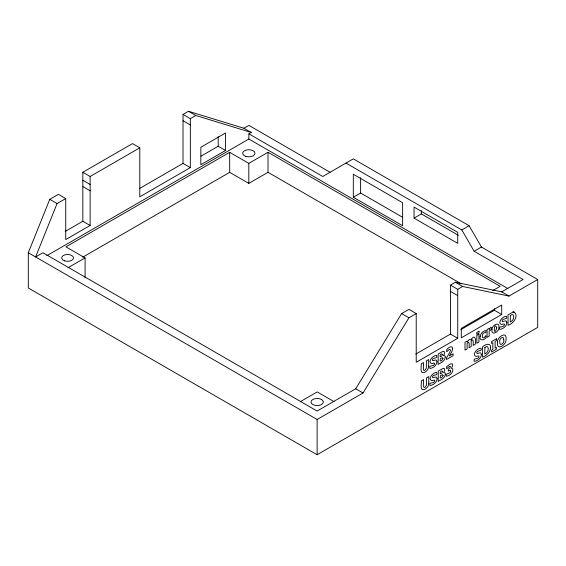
<?xml version="1.0" encoding="UTF-8"?>
<svg xmlns="http://www.w3.org/2000/svg" width="566" height="566" viewBox="0 0 566 566"><rect width="100%" height="100%" fill="white"/><g stroke="black" fill="none" stroke-linecap="round" stroke-linejoin="round"><path stroke-width="0.85" d="M507.808 288.519L248.877 139.024L248.877 133.824L322.783 176.493L353.311 158.869L469.136 225.742L481.433 247.031L537.7 279.519L537.7 327.381L317.123 454.731L28.3 287.981L28.3 252.733L49.758 199.345L58.432 194.336L65.734 198.56L65.734 239.56L90.136 225.473L90.136 176.493L139.795 147.818L139.795 196.798L190.332 167.621L190.332 118.641L183.023 114.424L183.023 163.404L139.377 188.605M65.734 198.56L57.067 203.562L35.608 256.95L42.91 252.733L317.123 411.05L355.71 388.771L401.612 313.606L408.914 309.333L416.222 313.557L416.222 362.268L457.738 338.298L457.738 289.353L462.655 286.481L509.018 296.075L537.7 279.519M28.3 252.733L317.123 419.484L363.018 392.988L408.914 317.823L416.222 313.557M415.706 354.132L450.43 334.082L450.43 285.137L455.347 282.264L501.717 291.858L509.018 296.075M65.288 231.381L82.827 221.256L82.827 172.276L132.486 143.601L139.795 147.818M183.023 114.424L188.485 111.269L243.911 128.249L251.219 132.472L248.877 133.824M190.332 118.641L195.794 115.485L251.219 132.472M243.911 128.249L248.877 125.383L330.091 172.276M201.008 156.174L218.2 146.247L225.509 150.471L225.509 132.996L200.838 147.238L200.838 164.713L225.509 150.471M46.745 255.726L248.877 139.024M492.76 290.563L500.146 286.304L268.015 152.282L248.821 163.369L229.683 152.318L65.932 246.854L85.077 257.905L85.077 277.934M82.763 257.162L229.683 172.347L248.821 183.391L268.015 172.312L461.198 283.842M68.09 267.711L85.077 257.905M353.311 197.265L402.631 225.742L402.631 202.72L353.311 174.243L353.311 197.265L360.613 193.048L402.348 217.146M414.036 218.136L457.738 243.366L457.738 232.329L414.036 207.099L414.036 218.136L421.337 213.92L458.262 235.23M346.003 163.086L461.835 229.959L469.136 225.742M461.835 229.959L474.124 251.254L481.433 247.031M300.221 401.726L317.201 391.92L334.039 401.648M501.717 291.858L523.09 279.519L474.124 251.254M460.844 329.645L494.408 310.267L501.717 314.491L501.717 305.024L461.29 328.365L461.29 337.824L501.717 314.491M514.147 312.156L512.591 312.375L508.027 314.873L508.027 325.259C513.397 324.191 520.154 314.328 512.888 311.427M188.485 111.269L195.794 115.485M183.023 120.735L190.332 124.952M455.347 282.264L462.655 286.481M450.43 285.137L457.738 289.353M450.43 291.412L457.738 295.629M183.023 163.404L190.332 167.621M450.43 334.082L457.738 338.298M401.612 313.606L408.914 317.823M82.827 172.276L90.136 176.493M82.827 180.25L90.136 184.474M82.827 186.561L90.136 190.777M49.758 199.345L57.067 203.562M82.827 221.256L90.136 225.473M355.71 388.771L363.018 392.988M494.408 308.548L494.408 310.267M421.337 210.524L421.337 213.92M360.613 177.703L360.613 193.048M317.123 419.484L317.123 454.731M268.015 152.282L268.015 172.312M248.821 163.369L248.821 183.391M229.683 152.318L229.683 172.347M218.2 136.639L218.2 146.247M484.864 347.425L484.821 353.955C487.524 352.951 489.371 349.151 487.588 346.696L486.562 346.569L484.864 347.425M510.327 315.481L510.284 322.012C512.987 321.007 514.841 317.201 513.051 314.753L512.025 314.625L510.327 315.481M503.768 339.763C504.893 342.734 499.509 347.234 499.714 342.112C498.589 339.126 503.973 334.633 503.768 339.763M490.595 347.382C490.63 352.116 486.569 355.476 482.565 357.203L482.565 346.817C484.68 344.567 490.941 342.197 490.595 347.382M497.457 342.225C496.191 351.479 506.464 344.956 506.032 339.657C507.313 330.381 497.019 336.919 497.457 342.225M491.995 329.674C490.913 336.43 499.445 331.832 498.894 327.537C499.976 320.781 491.444 325.386 491.995 329.674M428.667 366.096C428.738 368.99 426.679 371.537 424.083 372.619C419.272 374.176 421.741 365.884 421.203 363.839L423.439 362.544L423.531 369.853L423.991 370.475L424.932 370.228L426.34 368.254L426.424 360.825L428.667 359.53L428.667 366.096M428.773 383.118C428.851 386.012 426.792 388.559 424.196 389.634C419.385 391.198 421.847 382.899 421.309 380.861L423.552 379.567L423.637 386.868L424.104 387.491L425.045 387.25L426.446 385.276L426.538 377.84L428.773 376.553L428.773 383.118M480.131 336.437C478.772 341.213 484.446 340.541 486.067 337.541L485.798 335.603C481.517 342.635 480.76 331.216 485.798 332.766L486.067 330.516C483.046 330.77 480.598 333.523 480.131 336.437M450.727 370.893C450.989 374.572 444.841 372.513 446.362 376.256C449.772 375.774 453.656 372.598 452.8 368.841C449.156 368.721 454.441 365.961 452.227 363.789L450.196 364.009L446.616 366.683L446.616 368.89L449.071 366.598L450.38 366.365L449.991 368.091L448.314 369.273L448.314 371.084L450.09 370.199L450.727 370.893M496.778 327.856C493.382 339.069 493.708 320.08 496.778 327.856M445.272 357.082C445.194 360.966 441.006 362.756 438.148 364.348L438.148 354.054L442.782 351.465L444.147 351.387L444.6 353.432L443.454 355.59L444.777 355.696L445.272 357.082M445.385 374.098C445.308 377.989 441.119 379.779 438.254 381.364L438.254 371.077L442.895 368.487L444.26 368.409L444.713 370.454L443.567 372.605L444.89 372.718L445.385 374.098M437.002 361.794C436.796 365.395 433.301 368.112 429.898 368.501C428.299 364.313 433.514 367.242 434.554 364.2C435.339 362.304 432.735 363.33 431.886 363.634C426.92 362.367 432.955 355.002 436.648 355.427C438.24 359.403 432.905 356.693 432.275 359.926C432.417 361.985 435.388 359.07 436.549 360.33L437.002 361.794M437.115 378.817C436.91 382.411 433.415 385.135 430.011 385.524C428.412 381.335 433.62 384.264 434.667 381.215C435.445 379.326 432.849 380.352 432 380.656C427.026 379.39 433.068 372.025 436.761 372.442C438.353 376.425 433.018 373.716 432.389 376.942C432.53 379.008 435.502 376.086 436.662 377.352L437.115 378.817M481.411 354.627C481.206 358.257 477.676 361.002 474.237 361.398C472.624 357.174 477.888 360.125 478.935 357.054C479.727 355.144 477.103 356.177 476.247 356.488C471.23 355.207 477.329 347.779 481.05 348.196C482.657 352.215 477.272 349.484 476.636 352.738C476.777 354.825 479.784 351.875 480.951 353.149L481.411 354.627M506.874 322.684C506.669 326.313 503.139 329.058 499.7 329.447C498.087 325.231 503.351 328.181 504.405 325.11C505.19 323.2 502.566 324.233 501.709 324.537C496.693 323.264 502.792 315.828 506.513 316.252C508.127 320.271 502.735 317.533 502.106 320.795C502.247 322.875 505.247 319.932 506.414 321.205L506.874 322.684M442.973 358.363C442.831 360.344 438.862 363.202 440.369 358.596L442.301 357.592L442.973 358.363M443.079 375.385C442.937 377.366 438.975 380.225 440.482 375.619L442.414 374.614L443.079 375.385M452.694 348.564L451.831 351.755L449.312 355.957L453.083 353.778L453.083 355.724L446.539 359.502L446.539 357.825L449.758 352.491L450.437 350.22L450.062 349.328L449.029 349.54L446.751 351.776L446.751 349.526C447.89 347.949 452.559 344.694 452.694 348.564M442.407 354.507L441.933 355.773L440.369 356.835C439.025 355.582 441.827 352.668 442.407 354.507M442.52 371.522L442.046 372.796L440.482 373.857C439.138 372.605 441.933 369.69 442.52 371.522M471.549 339.048L470.954 339.975L470.233 339.367L469.143 339.657L467.134 341.899L467.134 341.036L465.019 342.26L465.019 350.092L467.134 348.868L467.134 343.314C469.858 339.614 469.15 346.385 469.065 347.75L471.188 346.526L471.188 340.973C473.919 337.265 473.218 344.036 473.126 345.409L475.249 344.185C476.225 341.036 475.32 333.424 471.549 339.048M489.59 328.811L489.187 329.426L489.187 328.301L487.071 329.525L487.071 337.357L489.187 336.133L489.187 330.891C492.3 330.296 492.236 324.509 489.59 328.811M478.992 331.167L476.756 332.461L476.756 334.365L478.992 333.077L478.992 331.167M478.928 334.223L476.813 335.447L476.813 343.279L478.928 342.055L478.928 334.223M496.41 338.822L491.571 341.616L491.571 343.428L492.859 342.685L492.859 349.441L491.571 350.191L491.571 352.002L496.41 349.208L496.41 347.39L495.123 348.14L495.123 341.383L496.41 340.633L496.41 338.822M321.53 399.511L320.264 398.952A6.127 3.538 0 0 0 312.864 399.511A6.127 3.538 0 0 0 311.894 403.784L312.864 404.52A6.127 3.538 0 0 0 321.53 404.52A6.127 3.538 0 0 0 321.53 399.511M245.743 156.358A6.162 3.559 0 0 0 254.983 153.273A6.162 3.559 0 0 0 245.743 150.195A6.162 3.559 0 0 0 245.743 156.358M64.63 260.869A5.922 3.417 0 0 0 73.509 257.905A5.922 3.417 0 0 0 64.63 254.948A5.922 3.417 0 0 0 64.63 260.869"/></g></svg>
